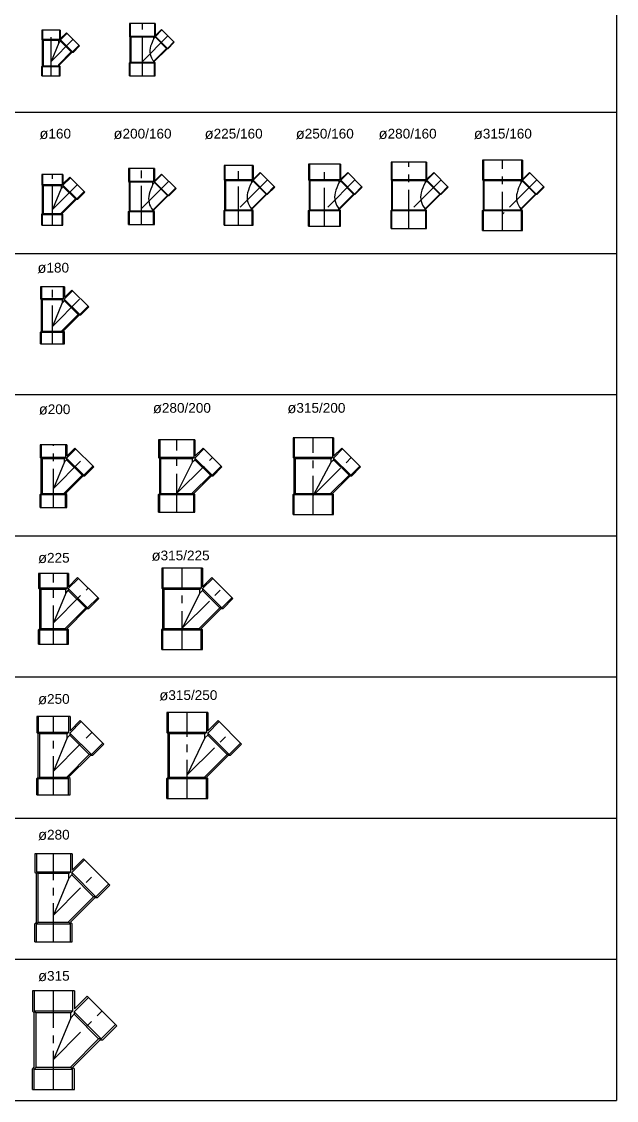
# Model space of a CAD drawing. Header units: millimetres. Extents: x 1218 to 72853, y -34712 to 16286.
# Drawn here: x 14042 to 18942, y -22612 to -13727 of the extents above; entities that cross this region are included whole.
import ezdxf

# ---------------------------------------------------------------- set-up
doc = ezdxf.new("R2010")
doc.units = ezdxf.units.MM
doc.linetypes.add('CENTER', pattern=[50.8, 31.75, -6.35, 6.35, -6.35])
doc.styles.get("Standard").update_dxf_attribs({"font": 'arial.ttf'})

# ---------------------------------------------------------------- blocks, each defined once
blk = doc.blocks.new('Y-D140x140 uPVC ISO')
for p, q in [((-76.7, 256), (-76.7, 180)), ((76.7, 256), (-76.7, 256)), ((-76.7, 180), (-70, 173.3)), ((76.7, 256), (76.7, 185.2)), ((126.8, 235.3), (76.7, 185.2)), ((235.3, 126.8), (126.8, 235.3)), ((-70, -36.3), (-70, 173.3)), ((235.3, 126.8), (181.5, 73)), ((70, -29), (172, 73)), ((181.5, 73), (172, 73)), ((-76.7, -43), (-70, -36.3)), ((-76.7, -119), (-76.7, -43)), ((70, -36.3), (70, -29)), ((76.7, -43), (70, -36.3)), ((76.7, -119), (76.7, -43)), ((-76.7, -119), (76.7, -119))]:
    blk.add_line(p, q)
at = {"color": 8}
for p, q in [((-70, 256), (-70, 180)), ((70, 180), (-70, 180)), ((-70, 180), (-63.3, 173.3)), ((70, 180), (63.3, 173.3)), ((70, 256), (70, 180)), ((131.5, 230.5), (77.8, 176.8)), ((-63.3, -36.3), (-63.3, 173.3)), ((63.3, 173.3), (-63.3, 173.3)), ((63.3, 152.8), (0, 0)), ((63.3, 152.8), (63.3, 173.3)), ((63.3, 152.8), (77.8, 167.3)), ((176.8, 77.8), (77.8, 176.8)), ((77.8, 176.8), (77.8, 167.3)), ((167.3, 77.8), (77.8, 167.3)), ((230.5, 131.5), (176.8, 77.8)), ((63.3, -26.2), (167.3, 77.8)), ((176.8, 77.8), (167.3, 77.8)), ((-70, -43), (-63.3, -36.3)), ((-70, -119), (-70, -43)), ((-70, -43), (70, -43)), ((-63.3, -36.3), (63.3, -36.3)), ((63.3, -36.3), (63.3, -26.2)), ((70, -43), (63.3, -36.3)), ((70, -119), (70, -43))]:
    blk.add_line(p, q, dxfattribs=at)
at = {"color": 8, "linetype": 'CENTER', "ltscale": 10}
for p, q in [((0, -119), (0, 256)), ((0, 0), (181, 181))]:
    blk.add_line(p, q, dxfattribs=at)
at = {"flags": 1}
for p in [(0, 180), (127.3, 127.3), (0, -43)]:
    blk.add_attdef('AMC', p, '', height=0.5, dxfattribs=at)
blk = doc.blocks.new('Y-D160x160 uPVC ISO')
for p, q in [((-87.7, 290), (-87.7, 204)), ((87.7, 290), (-87.7, 290)), ((87.7, 290), (87.7, 211.7)), ((143, 267.1), (87.7, 211.7)), ((267.1, 143), (143, 267.1)), ((-87.7, 204), (-80, 196.3)), ((-80, -33.3), (-80, 196.3)), ((267.1, 143), (206.3, 82.2)), ((80, -33.1), (195.4, 82.2)), ((206.3, 82.2), (195.4, 82.2)), ((-87.7, -41), (-80, -33.3)), ((-87.7, -127), (-87.7, -41)), ((80, -33.3), (80, -33.1)), ((87.7, -41), (80, -33.3)), ((87.7, -127), (87.7, -41)), ((-87.7, -127), (87.7, -127))]:
    blk.add_line(p, q)
at = {"color": 8}
for p, q in [((-80, 290), (-80, 204)), ((80, 290), (80, 204)), ((80, 204), (-80, 204)), ((-80, 204), (-72.3, 196.3)), ((-72.3, -33.3), (-72.3, 196.3)), ((72.3, 196.3), (-72.3, 196.3)), ((80, 204), (72.3, 196.3)), ((72.3, 196.3), (72.3, 174.5)), ((87.7, 189.9), (72.3, 174.5)), ((148.5, 261.6), (87.7, 200.8)), ((200.8, 87.7), (87.7, 200.8)), ((87.7, 200.8), (87.7, 189.9)), ((189.9, 87.7), (87.7, 189.9)), ((72.3, 174.5), (0, 0)), ((261.6, 148.5), (200.8, 87.7)), ((72.3, -29.9), (189.9, 87.7)), ((200.8, 87.7), (189.9, 87.7)), ((-80, -41), (-72.3, -33.3)), ((-80, -127), (-80, -41)), ((-80, -41), (80, -41)), ((-72.3, -33.3), (72.3, -33.3)), ((72.3, -33.3), (72.3, -29.9)), ((80, -41), (72.3, -33.3)), ((80, -127), (80, -41))]:
    blk.add_line(p, q, dxfattribs=at)
at = {"color": 8, "linetype": 'CENTER', "ltscale": 10}
for p, q in [((0, -127), (0, 290)), ((0, 0), (205.1, 205.1))]:
    blk.add_line(p, q, dxfattribs=at)
at = {"flags": 1}
for p in [(0, 204), (144.2, 144.2), (0, -41)]:
    blk.add_attdef('AMC', p, '', height=0.5, dxfattribs=at)
blk = doc.blocks.new('Y-D180x180 uPVC ISO')
for p, q in [((-98.7, 326.2), (-98.7, 229.5)), ((98.7, 326.2), (-98.7, 326.2)), ((98.7, 326.2), (98.7, 238.2)), ((160.9, 300.5), (98.7, 238.2)), ((300.5, 160.9), (160.9, 300.5)), ((-98.7, 229.5), (-90, 220.8)), ((-90, -37.5), (-90, 220.8)), ((90, -37.3), (219.8, 92.5)), ((232, 92.5), (219.8, 92.5)), ((300.5, 160.9), (232, 92.5)), ((-98.7, -46.1), (-90, -37.5)), ((-98.7, -142.9), (-98.7, -46.1)), ((90, -37.5), (90, -37.3)), ((98.7, -46.1), (90, -37.5)), ((98.7, -142.9), (98.7, -46.1)), ((-98.7, -142.9), (98.7, -142.9))]:
    blk.add_line(p, q)
at = {"color": 8}
for p, q in [((-90, 326.2), (-90, 229.5)), ((90, 326.2), (90, 229.5)), ((167.1, 294.3), (98.6, 225.9)), ((90, 229.5), (-90, 229.5)), ((-90, 229.5), (-81.3, 220.8)), ((-81.3, -37.5), (-81.3, 220.8)), ((81.3, 220.8), (-81.3, 220.8)), ((81.3, 196.4), (0, 0)), ((90, 229.5), (81.3, 220.8)), ((81.3, 220.8), (81.3, 196.4)), ((98.6, 213.7), (81.3, 196.4)), ((225.9, 98.6), (98.6, 225.9)), ((98.6, 225.9), (98.6, 213.7)), ((213.7, 98.6), (98.6, 213.7)), ((81.3, -33.7), (213.7, 98.6)), ((225.9, 98.6), (213.7, 98.6)), ((294.3, 167.1), (225.9, 98.6)), ((-90, -46.1), (-81.3, -37.5)), ((-90, -142.9), (-90, -46.1)), ((-90, -46.1), (90, -46.1)), ((-81.3, -37.5), (81.3, -37.5)), ((81.3, -37.5), (81.3, -33.7)), ((90, -46.1), (81.3, -37.5)), ((90, -142.9), (90, -46.1))]:
    blk.add_line(p, q, dxfattribs=at)
at = {"color": 8, "linetype": 'CENTER', "ltscale": 10}
for p, q in [((0, -142.9), (0, 326.2)), ((0, 0), (230.7, 230.7))]:
    blk.add_line(p, q, dxfattribs=at)
at = {"flags": 1}
for p in [(0, 229.5), (162.3, 162.3), (0, -46.1)]:
    blk.add_attdef('AMC', p, '', height=0.5, dxfattribs=at)
blk = doc.blocks.new('Y-D200x200 uPVC ISO')
for p, q in [((-109.6, 360), (-109.6, 254)), ((109.6, 360), (-109.6, 360)), ((109.6, 360), (109.6, 264.6)), ((177.1, 332.1), (109.6, 264.6)), ((332.1, 177.1), (177.1, 332.1)), ((-109.6, 254), (-100, 244.4)), ((-100, -40.4), (-100, 244.4)), ((100.5, -40.9), (243.5, 102.1)), ((257.1, 102.1), (243.5, 102.1)), ((332.1, 177.1), (257.1, 102.1)), ((-109.6, -50), (-100, -40.4)), ((-109.6, -156), (-109.6, -50)), ((109.6, -50), (100.5, -40.9)), ((109.6, -156), (109.6, -50)), ((-109.6, -156), (109.6, -156))]:
    blk.add_line(p, q)
at = {"color": 8}
for p, q in [((-100, 360), (-100, 254)), ((100, 360), (100, 254)), ((183.8, 325.3), (108.9, 250.3)), ((100, 254), (-100, 254)), ((-100, 254), (-90.4, 244.4)), ((-90.4, -40.4), (-90.4, 244.4)), ((90.4, 244.4), (-90.4, 244.4)), ((90.4, 218.2), (0, 0)), ((100, 254), (90.4, 244.4)), ((90.4, 218.2), (90.4, 244.4)), ((90.4, 218.2), (108.9, 236.7)), ((250.3, 108.9), (108.9, 250.3)), ((108.9, 250.3), (108.9, 236.7)), ((236.7, 108.9), (108.9, 236.7)), ((325.3, 183.8), (250.3, 108.9)), ((90.4, -37.4), (236.7, 108.9)), ((250.3, 108.9), (236.7, 108.9)), ((-100, -50), (-90.4, -40.4)), ((-100, -156), (-100, -50)), ((-100, -50), (100, -50)), ((-90.4, -40.4), (90.4, -40.4)), ((90.4, -40.4), (90.4, -37.4)), ((100, -50), (90.4, -40.4)), ((100, -156), (100, -50))]:
    blk.add_line(p, q, dxfattribs=at)
at = {"color": 8, "linetype": 'CENTER', "ltscale": 10}
for p, q in [((0, -156), (0, 360)), ((0, 0), (254.6, 254.6))]:
    blk.add_line(p, q, dxfattribs=at)
at = {"flags": 1}
for p in [(0, 254), (179.6, 179.6), (0, -50)]:
    blk.add_attdef('AMC', p, '', height=0.5, dxfattribs=at)
blk = doc.blocks.new('Y-D225x225 uPVC ISO')
for p, q in [((-123.3, 405), (-123.3, 285.7)), ((123.3, 405), (-123.3, 405)), ((123.3, 405), (123.3, 297.7)), ((199.2, 373.6), (123.3, 297.7)), ((373.6, 199.2), (199.2, 373.6)), ((-123.3, 285.7), (-112.5, 274.9)), ((-112.5, -45.5), (-112.5, 274.9)), ((373.6, 199.2), (289.2, 114.9)), ((113.1, -46), (274, 114.9)), ((289.2, 114.9), (274, 114.9)), ((-123.3, -56.3), (-112.5, -45.5)), ((-123.3, -175.5), (-123.3, -56.3)), ((123.3, -56.3), (113.1, -46)), ((123.3, -175.5), (123.3, -56.3)), ((-123.3, -175.5), (123.3, -175.5))]:
    blk.add_line(p, q)
at = {"color": 8}
for p, q in [((-112.5, 405), (-112.5, 285.7)), ((112.5, 405), (112.5, 285.7)), ((206.8, 365.9), (122.5, 281.6)), ((112.5, 285.7), (-112.5, 285.7)), ((-112.5, 285.7), (-101.7, 274.9)), ((-101.7, -45.5), (-101.7, 274.9)), ((101.7, 274.9), (-101.7, 274.9)), ((112.5, 285.7), (101.7, 274.9)), ((101.7, 245.5), (101.7, 274.9)), ((281.6, 122.5), (122.5, 281.6)), ((122.5, 281.6), (122.5, 266.3)), ((101.7, 245.5), (0, 0)), ((101.7, 245.5), (122.5, 266.3)), ((266.3, 122.5), (122.5, 266.3)), ((365.9, 206.8), (281.6, 122.5)), ((101.7, -42.1), (266.3, 122.5)), ((281.6, 122.5), (266.3, 122.5)), ((-112.5, -56.3), (-101.7, -45.5)), ((-112.5, -175.5), (-112.5, -56.3)), ((-112.5, -56.3), (112.5, -56.3)), ((-101.7, -45.5), (101.7, -45.5)), ((101.7, -45.5), (101.7, -42.1)), ((112.5, -56.3), (101.7, -45.5)), ((112.5, -175.5), (112.5, -56.3))]:
    blk.add_line(p, q, dxfattribs=at)
at = {"color": 8, "linetype": 'CENTER', "ltscale": 10}
for p, q in [((0, -175.5), (0, 405)), ((0, 0), (286.4, 286.4))]:
    blk.add_line(p, q, dxfattribs=at)
at = {"flags": 1}
for p in [(0, 285.7), (202.1, 202.1), (0, -56.3)]:
    blk.add_attdef('AMC', p, '', height=0.5, dxfattribs=at)
blk = doc.blocks.new('Y-D250x250 uPVC ISO')
for p, q in [((-137, 450), (-137, 317.5)), ((137, 450), (-137, 450)), ((137, 450), (137, 330.7)), ((221.3, 415.1), (137, 330.7)), ((415.1, 221.3), (221.3, 415.1)), ((-137, 317.5), (-125, 305.5)), ((-125, -50.5), (-125, 305.5)), ((415.1, 221.3), (321.4, 127.6)), ((125.6, -51.1), (304.4, 127.6)), ((321.4, 127.6), (304.4, 127.6)), ((-137, -62.5), (-125, -50.5)), ((-137, -195), (-137, -62.5)), ((137, -62.5), (125.6, -51.1)), ((137, -195), (137, -62.5)), ((-137, -195), (137, -195))]:
    blk.add_line(p, q)
at = {"color": 8}
for p, q in [((-125, 450), (-125, 317.5)), ((125, 450), (125, 317.5)), ((229.8, 406.6), (136.1, 312.9)), ((125, 317.5), (-125, 317.5)), ((-125, 317.5), (-113, 305.5)), ((-113, -50.5), (-113, 305.5)), ((113, 305.5), (-113, 305.5)), ((113, 272.8), (0, 0)), ((125, 317.5), (113, 305.5)), ((113, 272.8), (113, 305.5)), ((113, 272.8), (136.1, 295.9)), ((312.9, 136.1), (136.1, 312.9)), ((136.1, 312.9), (136.1, 295.9)), ((295.9, 136.1), (136.1, 295.9)), ((406.6, 229.8), (312.9, 136.1)), ((113, -46.8), (295.9, 136.1)), ((312.9, 136.1), (295.9, 136.1)), ((-125, -62.5), (-113, -50.5)), ((-125, -195), (-125, -62.5)), ((-125, -62.5), (125, -62.5)), ((-113, -50.5), (113, -50.5)), ((113, -50.5), (113, -46.8)), ((125, -62.5), (113, -50.5)), ((125, -195), (125, -62.5))]:
    blk.add_line(p, q, dxfattribs=at)
at = {"color": 8, "linetype": 'CENTER', "ltscale": 10}
for p, q in [((0, -195), (0, 450)), ((0, 0), (318.2, 318.2))]:
    blk.add_line(p, q, dxfattribs=at)
at = {"flags": 1}
for p in [(0, 317.5), (224.5, 224.5), (0, -62.5)]:
    blk.add_attdef('AMC', p, '', height=0.5, dxfattribs=at)
blk = doc.blocks.new('Y-D280x280 uPVC ISO')
for p, q in [((-153.4, 504), (-153.4, 355.6)), ((153.4, 504), (-153.4, 504)), ((153.4, 504), (153.4, 370.4)), ((247.9, 464.9), (153.4, 370.4)), ((464.9, 247.9), (247.9, 464.9)), ((-153.4, 355.6), (-140, 342.2)), ((-140, -56.6), (-140, 342.2)), ((464.9, 247.9), (359.9, 142.9)), ((140.7, -57.3), (340.9, 142.9)), ((359.9, 142.9), (340.9, 142.9)), ((-153.4, -70), (-140, -56.6)), ((-153.4, -218.4), (-153.4, -70)), ((153.4, -70), (140.7, -57.3)), ((153.4, -218.4), (153.4, -70)), ((-153.4, -218.4), (153.4, -218.4))]:
    blk.add_line(p, q)
at = {"color": 8}
for p, q in [((-140, 504), (-140, 355.6)), ((140, 504), (140, 355.6)), ((257.4, 455.4), (152.5, 350.4)), ((140, 355.6), (-140, 355.6)), ((-140, 355.6), (-126.6, 342.2)), ((140, 355.6), (126.6, 342.2)), ((-126.6, -56.6), (-126.6, 342.2)), ((126.6, 342.2), (-126.6, 342.2)), ((126.6, 305.5), (0, 0)), ((126.6, 305.5), (126.6, 342.2)), ((126.6, 305.5), (152.5, 331.4)), ((350.4, 152.5), (152.5, 350.4)), ((152.5, 350.4), (152.5, 331.4)), ((331.4, 152.5), (152.5, 331.4)), ((455.4, 257.4), (350.4, 152.5)), ((126.6, -52.4), (331.4, 152.5)), ((350.4, 152.5), (331.4, 152.5)), ((-140, -70), (-126.6, -56.6)), ((-140, -218.4), (-140, -70)), ((-140, -70), (140, -70)), ((-126.6, -56.6), (126.6, -56.6)), ((126.6, -56.6), (126.6, -52.4)), ((140, -70), (126.6, -56.6)), ((140, -218.4), (140, -70))]:
    blk.add_line(p, q, dxfattribs=at)
at = {"color": 8, "linetype": 'CENTER', "ltscale": 10}
for p, q in [((0, -218.4), (0, 504)), ((0, 0), (356.4, 356.4))]:
    blk.add_line(p, q, dxfattribs=at)
at = {"flags": 1}
for p in [(0, 355.6), (251.4, 251.4), (0, -70)]:
    blk.add_attdef('AMC', p, '', height=0.5, dxfattribs=at)
blk = doc.blocks.new('Y-D315x315 uPVC ISO')
for p, q in [((-172.6, 567), (-172.6, 400)), ((172.6, 567), (-172.6, 567)), ((172.6, 567), (172.6, 416.7)), ((278.9, 523), (172.6, 416.7)), ((523, 278.9), (278.9, 523)), ((-172.6, 400), (-157.5, 384.9)), ((-157.5, -63.6), (-157.5, 384.9)), ((523, 278.9), (404.9, 160.8)), ((158.3, -64.4), (383.6, 160.8)), ((404.9, 160.8), (383.6, 160.8)), ((-172.6, -78.8), (-157.5, -63.6)), ((-172.6, -245.7), (-172.6, -78.8)), ((172.6, -78.8), (158.3, -64.4)), ((172.6, -245.7), (172.6, -78.8)), ((-172.6, -245.7), (172.6, -245.7))]:
    blk.add_line(p, q)
at = {"color": 8}
for p, q in [((-157.5, 567), (-157.5, 400)), ((157.5, 567), (157.5, 400)), ((289.6, 512.3), (171.5, 394.2)), ((157.5, 400), (-157.5, 400)), ((-157.5, 400), (-142.4, 384.9)), ((-142.4, -63.6), (-142.4, 384.9)), ((142.4, 384.9), (-142.4, 384.9)), ((157.5, 400), (142.4, 384.9)), ((142.4, 343.7), (142.4, 384.9)), ((142.4, 343.7), (171.5, 372.9)), ((394.2, 171.5), (171.5, 394.2)), ((171.5, 394.2), (171.5, 372.9)), ((372.9, 171.5), (171.5, 372.9)), ((142.4, 343.7), (0, 0)), ((512.3, 289.6), (394.2, 171.5)), ((142.4, -59), (372.9, 171.5)), ((394.2, 171.5), (372.9, 171.5)), ((-157.5, -78.8), (-142.4, -63.6)), ((-157.5, -245.7), (-157.5, -78.8)), ((-157.5, -78.8), (157.5, -78.8)), ((-142.4, -63.6), (142.4, -63.6)), ((142.4, -63.6), (142.4, -59)), ((157.5, -78.8), (142.4, -63.6)), ((157.5, -245.7), (157.5, -78.8))]:
    blk.add_line(p, q, dxfattribs=at)
at = {"color": 8, "linetype": 'CENTER', "ltscale": 10}
for p, q in [((0, -245.7), (0, 567)), ((0, 0), (400.9, 400.9))]:
    blk.add_line(p, q, dxfattribs=at)
at = {"flags": 1}
for p in [(0, 400), (282.9, 282.9), (0, -78.8)]:
    blk.add_attdef('AMC', p, '', height=0.5, dxfattribs=at)
blk = doc.blocks.new('Y-D315x250 uPVC ISO')
for p, q in [((-169.5, 513.5), (-169.5, 350)), ((169.5, 513.5), (-169.5, 513.5)), ((169.5, 513.5), (169.5, 363.2)), ((253.8, 447.6), (169.5, 363.2)), ((447.6, 253.8), (253.8, 447.6)), ((-169.5, 350), (-157.5, 338)), ((-157.5, -18), (-157.5, 338)), ((447.6, 253.8), (353.9, 160.1)), ((158.1, -18.6), (336.9, 160.1)), ((353.9, 160.1), (336.9, 160.1)), ((-169.5, -30), (-157.5, -18)), ((-169.5, -193.5), (-169.5, -30)), ((169.5, -30), (158.1, -18.6)), ((169.5, -193.5), (169.5, -30)), ((-169.5, -193.5), (169.5, -193.5))]:
    blk.add_line(p, q)
at = {"color": 8}
for p, q in [((-157.5, 513.5), (-157.5, 350)), ((157.5, 513.5), (157.5, 350)), ((262.3, 439.1), (168.6, 345.4)), ((157.5, 350), (-157.5, 350)), ((-157.5, 350), (-145.5, 338)), ((-145.5, -18), (-145.5, 338)), ((145.5, 338), (-145.5, 338)), ((145.5, 305.3), (0, 0)), ((157.5, 350), (145.5, 338)), ((145.5, 305.3), (145.5, 338)), ((145.5, 305.3), (168.6, 328.4)), ((345.4, 168.6), (168.6, 345.4)), ((168.6, 345.4), (168.6, 328.4)), ((328.4, 168.6), (168.6, 328.4)), ((439.1, 262.3), (345.4, 168.6)), ((145.5, -14.3), (328.4, 168.6)), ((345.4, 168.6), (328.4, 168.6)), ((-157.5, -30), (-145.5, -18)), ((-157.5, -193.5), (-157.5, -30)), ((-157.5, -30), (157.5, -30)), ((-145.5, -18), (145.5, -18)), ((145.5, -18), (145.5, -14.3)), ((157.5, -30), (145.5, -18)), ((157.5, -193.5), (157.5, -30))]:
    blk.add_line(p, q, dxfattribs=at)
at = {"color": 8, "linetype": 'CENTER', "ltscale": 10}
for p, q in [((0, -193.5), (0, 513.5)), ((0, 0), (350.7, 350.7))]:
    blk.add_line(p, q, dxfattribs=at)
at = {"flags": 1}
for p in [(0, 350), (257, 257), (0, -30)]:
    blk.add_attdef('AMC', p, '', height=0.5, dxfattribs=at)
blk = doc.blocks.new('Y-D315x225 uPVC ISO')
for p, q in [((-168.3, 494.5), (-168.3, 330.7)), ((168.3, 494.5), (-168.3, 494.5)), ((168.3, 494.5), (168.3, 342.7)), ((244.2, 418.6), (168.3, 342.7)), ((418.6, 244.2), (244.2, 418.6)), ((-168.3, 330.7), (-157.5, 319.9)), ((-157.5, -0.5), (-157.5, 319.9)), ((418.6, 244.2), (334.2, 159.9)), ((158.1, -1), (319, 159.9)), ((334.2, 159.9), (319, 159.9)), ((-168.3, -11.3), (-157.5, -0.5)), ((-168.3, -175), (-168.3, -11.3)), ((168.3, -11.3), (158.1, -1)), ((168.3, -175), (168.3, -11.3)), ((-168.3, -175), (168.3, -175))]:
    blk.add_line(p, q)
at = {"color": 8}
for p, q in [((-157.5, 494.5), (-157.5, 330.7)), ((157.5, 494.5), (157.5, 330.7)), ((251.8, 410.9), (167.5, 326.6)), ((157.5, 330.7), (-157.5, 330.7)), ((-157.5, 330.7), (-146.7, 319.9)), ((-146.7, -0.5), (-146.7, 319.9)), ((146.7, 319.9), (-146.7, 319.9)), ((146.7, 290.5), (0, 0)), ((157.5, 330.7), (146.7, 319.9)), ((146.7, 290.5), (146.7, 319.9)), ((146.7, 290.5), (167.5, 311.3)), ((326.6, 167.5), (167.5, 326.6)), ((167.5, 326.6), (167.5, 311.3)), ((311.3, 167.5), (167.5, 311.3)), ((410.9, 251.8), (326.6, 167.5)), ((146.7, 2.9), (311.3, 167.5)), ((326.6, 167.5), (311.3, 167.5)), ((146.7, -0.5), (146.7, 2.9)), ((-157.5, -11.3), (-146.7, -0.5)), ((-157.5, -175), (-157.5, -11.3)), ((-157.5, -11.3), (157.5, -11.3)), ((-146.7, -0.5), (146.7, -0.5)), ((157.5, -11.3), (146.7, -0.5)), ((157.5, -175), (157.5, -11.3))]:
    blk.add_line(p, q, dxfattribs=at)
at = {"color": 8, "linetype": 'CENTER', "ltscale": 10}
for p, q in [((0, -175), (0, 494.5)), ((0, 0), (331.4, 331.4))]:
    blk.add_line(p, q, dxfattribs=at)
at = {"flags": 1}
for p in [(0, 330.7), (247.1, 247.1), (0, -11.3)]:
    blk.add_attdef('AMC', p, '', height=0.5, dxfattribs=at)
blk = doc.blocks.new('Y-D280x200 uPVC ISO')
for p, q in [((-149.6, 440), (-149.6, 294)), ((149.6, 440), (-149.6, 440)), ((149.6, 440), (149.6, 304.6)), ((217.1, 372.1), (149.6, 304.6)), ((372.1, 217.1), (217.1, 372.1)), ((-149.6, 294), (-140, 284.4)), ((-140, -0.4), (-140, 284.4)), ((372.1, 217.1), (297.1, 142.1)), ((140.5, -0.9), (283.5, 142.1)), ((297.1, 142.1), (283.5, 142.1)), ((-149.6, -10), (-140, -0.4)), ((-149.6, -156), (-149.6, -10)), ((149.6, -10), (140.5, -0.9)), ((149.6, -156), (149.6, -10)), ((-149.6, -156), (149.6, -156))]:
    blk.add_line(p, q)
at = {"color": 8}
for p, q in [((-140, 440), (-140, 294)), ((140, 440), (140, 294)), ((223.8, 365.3), (148.9, 290.3)), ((140, 294), (-140, 294)), ((-140, 294), (-130.4, 284.4)), ((-130.4, -0.4), (-130.4, 284.4)), ((130.4, 284.4), (-130.4, 284.4)), ((140, 294), (130.4, 284.4)), ((130.4, 258.2), (130.4, 284.4)), ((130.4, 258.2), (148.9, 276.7)), ((290.3, 148.9), (148.9, 290.3)), ((148.9, 290.3), (148.9, 276.7)), ((276.7, 148.9), (148.9, 276.7)), ((130.4, 258.2), (0, 0)), ((365.3, 223.8), (290.3, 148.9)), ((130.4, 2.6), (276.7, 148.9)), ((290.3, 148.9), (276.7, 148.9)), ((130.4, -0.4), (130.4, 2.6)), ((-140, -10), (-130.4, -0.4)), ((-140, -156), (-140, -10)), ((-140, -10), (140, -10)), ((-130.4, -0.4), (130.4, -0.4)), ((140, -10), (130.4, -0.4)), ((140, -156), (140, -10))]:
    blk.add_line(p, q, dxfattribs=at)
at = {"color": 8, "linetype": 'CENTER', "ltscale": 10}
for p, q in [((0, -156), (0, 440)), ((0, 0), (294.6, 294.6))]:
    blk.add_line(p, q, dxfattribs=at)
at = {"flags": 1}
for p in [(0, 294), (219.6, 219.6), (0, -10)]:
    blk.add_attdef('AMC', p, '', height=0.5, dxfattribs=at)
blk = doc.blocks.new('Y-D315x200 uPVC ISO')
for p, q in [((-167.1, 475), (-167.1, 311.5)), ((167.1, 475), (-167.1, 475)), ((167.1, 475), (167.1, 322.1)), ((234.6, 389.6), (167.1, 322.1)), ((389.6, 234.6), (234.6, 389.6)), ((-167.1, 311.5), (-157.5, 301.9)), ((-157.5, 17.1), (-157.5, 301.9)), ((389.6, 234.6), (314.6, 159.6)), ((158, 16.6), (301, 159.6)), ((314.6, 159.6), (301, 159.6)), ((-167.1, 7.5), (-157.5, 17.1)), ((-167.1, -156), (-167.1, 7.5)), ((167.1, 7.5), (158, 16.6)), ((167.1, -156), (167.1, 7.5)), ((-167.1, -156), (167.1, -156))]:
    blk.add_line(p, q)
at = {"color": 8}
for p, q in [((-157.5, 475), (-157.5, 311.5)), ((157.5, 475), (157.5, 311.5)), ((241.3, 382.8), (166.4, 307.8)), ((157.5, 311.5), (-157.5, 311.5)), ((-157.5, 311.5), (-147.9, 301.9)), ((-147.9, 17.1), (-147.9, 301.9)), ((147.9, 301.9), (-147.9, 301.9)), ((147.9, 275.7), (0, 0)), ((157.5, 311.5), (147.9, 301.9)), ((147.9, 275.7), (147.9, 301.9)), ((147.9, 275.7), (166.4, 294.2)), ((307.8, 166.4), (166.4, 307.8)), ((166.4, 307.8), (166.4, 294.2)), ((294.2, 166.4), (166.4, 294.2)), ((382.8, 241.3), (307.8, 166.4)), ((147.9, 20.1), (294.2, 166.4)), ((307.8, 166.4), (294.2, 166.4)), ((-157.5, 7.5), (-147.9, 17.1)), ((-157.5, -156), (-157.5, 7.5)), ((-157.5, 7.5), (157.5, 7.5)), ((-147.9, 17.1), (147.9, 17.1)), ((147.9, 17.1), (147.9, 20.1)), ((157.5, 7.5), (147.9, 17.1)), ((157.5, -156), (157.5, 7.5))]:
    blk.add_line(p, q, dxfattribs=at)
at = {"color": 8, "linetype": 'CENTER', "ltscale": 10}
for p, q in [((0, -156), (0, 475)), ((0, 0), (312.1, 312.1))]:
    blk.add_line(p, q, dxfattribs=at)
at = {"flags": 1}
for p in [(0, 311.5), (237.1, 237.1), (0, -5.8)]:
    blk.add_attdef('AMC', p, '', height=0.5, dxfattribs=at)
blk = doc.blocks.new('Y-D200x160 uPVC ISO')
for p, q in [((-105.9, 330), (-105.9, 224)), ((105.9, 330), (-105.9, 330)), ((105.9, 330), (105.9, 225.7)), ((165, 284.8), (105.9, 225.7)), ((284.8, 165), (165, 284.8)), ((-105.9, 224), (-100, 218.1)), ((-100, -18.1), (-100, 218.1)), ((217.3, 104.2), (100, -13.1)), ((220.6, 107.5), (214, 107.5)), ((223.9, 104.2), (217.3, 104.2)), ((284.8, 165), (223.9, 104.2)), ((-105.9, -24), (-100, -18.1)), ((-105.9, -130), (-105.9, -24)), ((100, -18.1), (100, -13.1)), ((105.9, -24), (100, -18.1)), ((105.9, -130), (105.9, -24)), ((-105.9, -130), (105.9, -130))]:
    blk.add_line(p, q)
at = {"color": 8}
for p, q in [((-100, 330), (-100, 224)), ((100, 330), (100, 224)), ((168.3, 281.4), (107.5, 220.6)), ((100, 224), (-100, 224)), ((-100, 224), (-94.1, 218.1)), ((94.1, 218.1), (-94.1, 218.1)), ((-94.1, -18.1), (-94.1, 218.1)), ((100, 224), (94.1, 218.1)), ((94.1, 200.6), (94.1, 218.1)), ((107.5, 214), (94.1, 200.6)), ((220.6, 107.5), (107.5, 220.6)), ((107.5, 220.6), (107.5, 214)), ((214, 107.5), (107.5, 214)), ((214, 107.5), (94.1, -12.4)), ((281.4, 168.3), (220.6, 107.5)), ((-100, -24), (-94.1, -18.1)), ((-100, -130), (-100, -24)), ((-100, -24), (100, -24)), ((-94.1, -18.1), (94.1, -18.1)), ((94.1, -18.1), (94.1, -12.4)), ((100, -24), (94.1, -18.1)), ((100, -130), (100, -24))]:
    blk.add_line(p, q, dxfattribs=at)
at = {"color": 8, "linetype": 'CENTER', "ltscale": 10}
for p, q in [((0, -130), (0, 330)), ((224.9, 224.9), (0, 0))]:
    blk.add_line(p, q, dxfattribs=at)
at = {"color": 8}
for centre, radius, start, end in [((431.1, 24.2), 380.4, 152.36706, 165.71775), ((202.7, 83), 144.6, 165.98328, 221.28629)]:
    blk.add_arc(centre, radius, start, end, dxfattribs=at)
at = {"flags": 1}
for p in [(0, 224), (164, 164), (0, -24)]:
    blk.add_attdef('AMC', p, '', height=0.5, dxfattribs=at)
blk = doc.blocks.new('Y-D225x160 uPVC ISO')
for p, q in [((-119.1, 355), (-119.1, 236.5)), ((119.1, 355), (-119.1, 355)), ((119.1, 355), (119.1, 238.9)), ((177.7, 297.5), (119.1, 238.9)), ((297.5, 177.7), (177.7, 297.5)), ((-119.1, 236.5), (-112.5, 229.9)), ((-112.5, -9.9), (-112.5, 229.9)), ((230, 116.9), (112.5, -0.6)), ((233.3, 120.2), (226.7, 120.2)), ((236.7, 116.9), (230, 116.9)), ((297.5, 177.7), (236.7, 116.9)), ((-119.1, -16.5), (-112.5, -9.9)), ((-119.1, -135), (-119.1, -16.5)), ((112.5, -9.9), (112.5, -0.6)), ((119.1, -16.5), (112.5, -9.9)), ((119.1, -135), (119.1, -16.5)), ((-119.1, -135), (119.1, -135))]:
    blk.add_line(p, q)
at = {"color": 8}
for p, q in [((-112.5, 355), (-112.5, 236.5)), ((112.5, 355), (112.5, 236.5)), ((181, 294.2), (120.2, 233.3)), ((112.5, 236.5), (-112.5, 236.5)), ((-112.5, 236.5), (-105.9, 229.9)), ((105.9, 229.9), (-105.9, 229.9)), ((-105.9, -9.9), (-105.9, 229.9)), ((112.5, 236.5), (105.9, 229.9)), ((105.9, 229.9), (105.9, 212.4)), ((120.2, 226.7), (105.9, 212.4)), ((233.3, 120.2), (120.2, 233.3)), ((120.2, 233.3), (120.2, 226.7)), ((226.7, 120.2), (120.2, 226.7)), ((294.2, 181), (233.3, 120.2)), ((226.7, 120.2), (105.9, -0.6)), ((-112.5, -16.5), (-105.9, -9.9)), ((-112.5, -135), (-112.5, -16.5)), ((-112.5, -16.5), (112.5, -16.5)), ((-105.9, -9.9), (105.9, -9.9)), ((105.9, -9.9), (105.9, -0.6)), ((112.5, -16.5), (105.9, -9.9)), ((112.5, -135), (112.5, -16.5))]:
    blk.add_line(p, q, dxfattribs=at)
at = {"color": 8, "linetype": 'CENTER', "ltscale": 10}
for p, q in [((0, -135), (0, 355)), ((237.6, 237.6), (0, 0))]:
    blk.add_line(p, q, dxfattribs=at)
at = {"color": 8}
for centre, radius, start, end in [((442.9, 36), 380.4, 152.36706, 165.71775), ((214.5, 94.8), 144.6, 165.98328, 221.28629)]:
    blk.add_arc(centre, radius, start, end, dxfattribs=at)
at = {"flags": 1}
for p in [(0, 236.5), (176.8, 176.8), (0, -16.5)]:
    blk.add_attdef('AMC', p, '', height=0.5, dxfattribs=at)
blk = doc.blocks.new('Y-D250x160 uPVC ISO')
for p, q in [((-131.6, 377.5), (-131.6, 249)), ((131.6, 377.5), (-131.6, 377.5)), ((131.6, 377.5), (131.6, 251.4)), ((190.2, 310), (131.6, 251.4)), ((310, 190.2), (190.2, 310)), ((-131.6, 249), (-125, 242.4)), ((-125, 2.6), (-125, 242.4)), ((310, 190.2), (249.2, 129.4)), ((242.5, 129.4), (125, 11.9)), ((245.8, 132.7), (239.2, 132.7)), ((249.2, 129.4), (242.5, 129.4)), ((-131.6, -4), (-125, 2.6)), ((125, 2.6), (125, 11.9)), ((131.6, -4), (125, 2.6)), ((-131.6, -132.5), (-131.6, -4)), ((131.6, -132.5), (131.6, -4)), ((-131.6, -132.5), (131.6, -132.5))]:
    blk.add_line(p, q)
at = {"color": 8}
for p, q in [((-125, 377.5), (-125, 249)), ((125, 377.5), (125, 249)), ((193.5, 306.7), (132.7, 245.8)), ((125, 249), (-125, 249)), ((-125, 249), (-118.4, 242.4)), ((118.4, 242.4), (-118.4, 242.4)), ((-118.4, 2.6), (-118.4, 242.4)), ((125, 249), (118.4, 242.4)), ((118.4, 242.4), (118.4, 224.9)), ((132.7, 239.2), (118.4, 224.9)), ((245.8, 132.7), (132.7, 245.8)), ((132.7, 245.8), (132.7, 239.2)), ((239.2, 132.7), (132.7, 239.2)), ((306.7, 193.5), (245.8, 132.7)), ((239.2, 132.7), (118.4, 11.9)), ((-125, -4), (-118.4, 2.6)), ((-118.4, 2.6), (118.4, 2.6)), ((118.4, 2.6), (118.4, 11.9)), ((125, -4), (118.4, 2.6)), ((-125, -132.5), (-125, -4)), ((-125, -4), (125, -4)), ((125, -132.5), (125, -4))]:
    blk.add_line(p, q, dxfattribs=at)
at = {"color": 8, "linetype": 'CENTER', "ltscale": 10}
for p, q in [((0, -132.5), (0, 377.5)), ((250.1, 250.1), (0, 0))]:
    blk.add_line(p, q, dxfattribs=at)
at = {"color": 8}
for centre, radius, start, end in [((455.4, 48.5), 380.4, 152.36706, 165.71775), ((227, 107.3), 144.6, 165.98328, 221.28629)]:
    blk.add_arc(centre, radius, start, end, dxfattribs=at)
at = {"flags": 1}
for p in [(0, 249), (189.3, 189.3), (0, -4)]:
    blk.add_attdef('AMC', p, '', height=0.5, dxfattribs=at)
blk = doc.blocks.new('Y-D280x160 uPVC ISO')
for p, q in [((-146.6, 410), (-146.6, 264)), ((146.6, 410), (-146.6, 410)), ((146.6, 410), (146.6, 266.4)), ((205.2, 325), (146.6, 266.4)), ((325, 205.2), (205.2, 325)), ((-146.6, 264), (-140, 257.4)), ((-140, 17.6), (-140, 257.4)), ((325, 205.2), (264.2, 144.4)), ((257.5, 144.4), (140, 26.9)), ((260.8, 147.7), (254.2, 147.7)), ((264.2, 144.4), (257.5, 144.4)), ((-146.6, 11), (-140, 17.6)), ((-146.6, -135), (-146.6, 11)), ((140, 17.6), (140, 26.9)), ((146.6, 11), (140, 17.6)), ((146.6, -135), (146.6, 11)), ((-146.6, -135), (146.6, -135))]:
    blk.add_line(p, q)
at = {"color": 8}
for p, q in [((-140, 410), (-140, 264)), ((140, 410), (140, 264)), ((208.5, 321.7), (147.7, 260.8)), ((140, 264), (-140, 264)), ((-140, 264), (-133.4, 257.4)), ((133.4, 257.4), (-133.4, 257.4)), ((-133.4, 17.6), (-133.4, 257.4)), ((140, 264), (133.4, 257.4)), ((133.4, 257.4), (133.4, 239.9)), ((147.7, 254.2), (133.4, 239.9)), ((260.8, 147.7), (147.7, 260.8)), ((147.7, 260.8), (147.7, 254.2)), ((254.2, 147.7), (147.7, 254.2)), ((321.7, 208.5), (260.8, 147.7)), ((254.2, 147.7), (133.4, 26.9)), ((-140, 11), (-133.4, 17.6)), ((-140, -135), (-140, 11)), ((-140, 11), (140, 11)), ((-133.4, 17.6), (133.4, 17.6)), ((133.4, 17.6), (133.4, 26.9)), ((140, 11), (133.4, 17.6)), ((140, -135), (140, 11))]:
    blk.add_line(p, q, dxfattribs=at)
at = {"color": 8, "linetype": 'CENTER', "ltscale": 10}
for p, q in [((0, -135), (0, 410)), ((265.1, 265.1), (0, 0))]:
    blk.add_line(p, q, dxfattribs=at)
at = {"color": 8}
for centre, radius, start, end in [((470.4, 63.5), 380.4, 152.36706, 165.71775), ((242, 122.3), 144.6, 165.98328, 221.28629)]:
    blk.add_arc(centre, radius, start, end, dxfattribs=at)
at = {"flags": 1}
for p in [(0, 264), (204.3, 204.3), (0, -2.5)]:
    blk.add_attdef('AMC', p, '', height=0.5, dxfattribs=at)
blk = doc.blocks.new('Y-D315x160 uPVC ISO')
for p, q in [((-164.1, 445), (-164.1, 281.5)), ((164.1, 445), (-164.1, 445)), ((164.1, 445), (164.1, 283.9)), ((-164.1, 281.5), (-157.5, 274.9)), ((-157.5, 35.1), (-157.5, 274.9)), ((222.7, 342.5), (164.1, 283.9)), ((342.5, 222.7), (222.7, 342.5)), ((342.5, 222.7), (281.7, 161.9)), ((275, 161.9), (157.5, 44.4)), ((278.3, 165.2), (271.7, 165.2)), ((281.7, 161.9), (275, 161.9)), ((-164.1, 28.5), (-157.5, 35.1)), ((-164.1, -135), (-164.1, 28.5)), ((157.5, 35.1), (157.5, 44.4)), ((164.1, 28.5), (157.5, 35.1)), ((164.1, -135), (164.1, 28.5)), ((-164.1, -135), (164.1, -135))]:
    blk.add_line(p, q)
at = {"color": 8}
for p, q in [((-157.5, 445), (-157.5, 281.5)), ((157.5, 445), (157.5, 281.5)), ((157.5, 281.5), (-157.5, 281.5)), ((-157.5, 281.5), (-150.9, 274.9)), ((150.9, 274.9), (-150.9, 274.9)), ((-150.9, 35.1), (-150.9, 274.9)), ((157.5, 281.5), (150.9, 274.9)), ((150.9, 274.9), (150.9, 257.4)), ((165.2, 271.7), (150.9, 257.4)), ((226, 339.2), (165.2, 278.3)), ((278.3, 165.2), (165.2, 278.3)), ((165.2, 278.3), (165.2, 271.7)), ((271.7, 165.2), (165.2, 271.7)), ((339.2, 226), (278.3, 165.2)), ((271.7, 165.2), (150.9, 44.4)), ((-157.5, 28.5), (-150.9, 35.1)), ((-157.5, -135), (-157.5, 28.5)), ((-157.5, 28.5), (157.5, 28.5)), ((-150.9, 35.1), (150.9, 35.1)), ((150.9, 35.1), (150.9, 44.4)), ((157.5, 28.5), (150.9, 35.1)), ((157.5, -135), (157.5, 28.5))]:
    blk.add_line(p, q, dxfattribs=at)
at = {"color": 8, "linetype": 'CENTER', "ltscale": 10}
for p, q in [((0, -135), (0, 445)), ((282.6, 282.6), (0, 0))]:
    blk.add_line(p, q, dxfattribs=at)
at = {"color": 8}
for centre, radius, start, end in [((487.9, 81), 380.4, 152.36706, 165.71775), ((259.5, 139.8), 144.6, 165.98328, 221.28629)]:
    blk.add_arc(centre, radius, start, end, dxfattribs=at)
at = {"flags": 1}
for p in [(0, 281.5), (221.8, 221.8), (0, -4.2)]:
    blk.add_attdef('AMC', p, '', height=0.5, dxfattribs=at)
blk = doc.blocks.new('Y-D200x140 uPVC ISO')
for p, q in [((-105.9, 312), (-105.9, 206)), ((105.9, 312), (-105.9, 312)), ((105.9, 312), (105.9, 210.7)), ((-105.9, 206), (-100, 200.1)), ((-100, -6.1), (-100, 200.1)), ((156.9, 261.7), (105.9, 210.7)), ((261.7, 156.9), (156.9, 261.7)), ((202.2, 103.2), (100, 1)), ((208, 103.2), (202.2, 103.2)), ((261.7, 156.9), (208, 103.2)), ((100, -6.1), (100, 1.1)), ((100, -6.1), (100, 1)), ((-105.9, -12), (-100, -6.1)), ((-105.9, -118), (-105.9, -12)), ((105.9, -12), (100, -6.1)), ((105.9, -118), (105.9, -12)), ((-105.9, -118), (105.9, -118))]:
    blk.add_line(p, q)
at = {"color": 8}
for p, q in [((-100, 312), (-100, 206)), ((100, 312), (100, 206)), ((100, 206), (-100, 206)), ((-100, 206), (-94.1, 200.1)), ((94.1, 200.1), (-94.1, 200.1)), ((-94.1, -6.1), (-94.1, 200.1)), ((100, 206), (94.1, 200.1)), ((94.1, 187.3), (94.1, 200.1)), ((106.1, 199.3), (94.1, 187.3)), ((159.8, 258.8), (106.1, 205.1)), ((205.1, 106.1), (106.1, 205.1)), ((106.1, 205.1), (106.1, 199.3)), ((199.3, 106.1), (106.1, 199.3)), ((199.3, 106.1), (94.1, 0.9)), ((205.1, 106.1), (199.3, 106.1)), ((258.8, 159.8), (205.1, 106.1)), ((94.1, -6.1), (94.1, 0.9)), ((94.1, -6.1), (94.1, 0.4)), ((-100, -12), (-94.1, -6.1)), ((-100, -118), (-100, -12)), ((-100, -12), (100, -12)), ((-94.1, -6.1), (94.1, -6.1)), ((100, -12), (94.1, -6.1)), ((100, -118), (100, -12))]:
    blk.add_line(p, q, dxfattribs=at)
at = {"color": 8, "linetype": 'CENTER', "ltscale": 10}
for p, q in [((0, -118), (0, 312)), ((209.3, 209.3), (0, 0))]:
    blk.add_line(p, q, dxfattribs=at)
at = {"color": 8}
for centre, radius, start, end in [((448.8, -1.1), 401.7, 152.02216, 161.73393), ((187.4, 85.8), 126.2, 162.02888, 222.30485)]:
    blk.add_arc(centre, radius, start, end, dxfattribs=at)
at = {"flags": 1}
for p in [(0, 206), (155.6, 155.6), (0, -12)]:
    blk.add_attdef('AMC', p, '', height=0.5, dxfattribs=at)

msp = doc.modelspace()

# ---------------------------------------------------------------- linework, layer by layer
for p, q in [((18942.2, -5385.9), (18942.2, -22612)), ((1218, -14473.2), (18942.2, -14473.2)), ((1218, -15635.9), (18942.2, -15635.9)), ((1218, -16798.6), (18942.2, -16798.6)), ((1218, -17961.3), (18942.2, -17961.3)), ((1218, -19124), (18942.2, -19124)), ((1218, -20286.6), (18942.2, -20286.6)), ((1218, -21449.3), (18942.2, -21449.3)), ((1218, -22612), (18942.2, -22612))]:
    msp.add_line(p, q)

# ---------------------------------------------------------------- block references
at = {"color": 1}
for name, p in [('Y-D200x140 uPVC ISO', (15037.8, -14054.6)), ('Y-D140x140 uPVC ISO', (14284.4, -14054.6)), ('Y-D225x160 uPVC ISO', (15829.6, -15267.4)), ('Y-D250x160 uPVC ISO', (16538.3, -15279.9)), ('Y-D280x160 uPVC ISO', (17232, -15294.9)), ('Y-D315x160 uPVC ISO', (18004, -15312.4)), ('Y-D160x160 uPVC ISO', (14295.4, -15275.2)), ('Y-D200x160 uPVC ISO', (15029.8, -15267.4)), ('Y-D180x180 uPVC ISO', (14295.4, -16238.4)), ('Y-D200x200 uPVC ISO', (14304, -17571.8)), ('Y-D280x200 uPVC ISO', (15320.4, -17611.8)), ('Y-D315x200 uPVC ISO', (16445.3, -17629.3)), ('Y-D225x225 uPVC ISO', (14304, -18678.7)), ('Y-D315x225 uPVC ISO', (15364.3, -18723.7)), ('Y-D250x250 uPVC ISO', (14304, -19899.2)), ('Y-D315x250 uPVC ISO', (15407.2, -19931.7)), ('Y-D280x280 uPVC ISO', (14304, -21086.4)), ('Y-D315x315 uPVC ISO', (14304, -22275.7))]:
    msp.add_blockref(name, p, dxfattribs=at)

# ---------------------------------------------------------------- texts
at = {"color": 2, "ltscale": 500, "char_height": 80, "attachment_point": 1}
for s, heights, insert in [('{\\H1.08333x;ø\\A1;\\H0.92308x;160}', [0], (14188.9, -14606.6)), ('{\\H1.08333x;ø\\A1;\\H0.92308x;200/160}', [91.3], (14799.5, -14606.6)), ('{\\H1.08333x;ø\\A1;\\H0.92308x;225/160}', [91.3], (15550, -14606.6)), ('{\\H1.08333x;ø\\A1;\\H0.92308x;250/160}', [91.3], (16300.6, -14606.6)), ('{\\H1.08333x;ø\\A1;\\H0.92308x;280/160}', [91.3], (16983.1, -14606.6)), ('{\\H1.08333x;ø\\A1;\\H0.92308x;315/160}', [91.3], (17767.8, -14606.6)), ('{\\H1.08333x;ø\\A1;\\H0.92308x;180}', [0], (14172.6, -15710.3)), ('{\\H1.08333x;ø\\A1;\\H0.92308x;200}', [0], (14183.5, -16876.2)), ('{\\H1.08333x;ø\\A1;\\H0.92308x;280/200}', [0], (15123.7, -16865)), ('{\\H1.08333x;ø\\A1;\\H0.92308x;315/200}', [0], (16231.6, -16865)), ('{\\H1.08333x;ø\\A1;\\H0.92308x;225}', [0], (14177.6, -18099.6)), ('{\\H1.08333x;ø\\A1;\\H0.92308x;315/225}', [0], (15113.1, -18080.4)), ('{\\H1.08333x;ø\\A1;\\H0.92308x;250}', [0], (14177.6, -19262.3)), ('{\\H1.08333x;ø\\A1;\\H0.92308x;315/250}', [0], (15176.8, -19230.5)), ('{\\H1.08333x;ø\\A1;\\H0.92308x;280}', [0], (14177.6, -20380.1)), ('{\\H1.08333x;ø\\A1;\\H0.92308x;315}', [0], (14177.6, -21542.8))]:
    msp.add_mtext_dynamic_manual_height_columns(s, width=2693.132, gutter_width=15, heights=heights, dxfattribs=dict(at, insert=insert))

doc.saveas('drawing.dxf')
